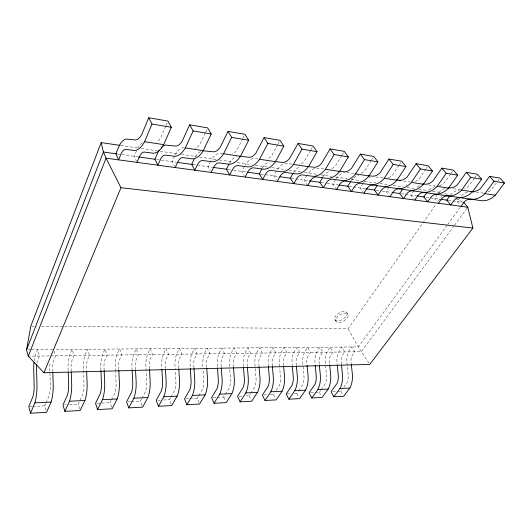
<?xml version="1.0" encoding="UTF-8"?>
<svg xmlns="http://www.w3.org/2000/svg" width="531" height="531" viewBox="0 0 531 531"><rect width="100%" height="100%" fill="white"/><g stroke="black" fill="none" stroke-linecap="round" stroke-linejoin="round"><path stroke-width="0.4" stroke-dasharray="2.65 1.99" d="M136.474 150.877L134.197 156.333L136.414 161.026M45.978 410.191L44.79 405.87L45.766 403.613M46.091 402.863L49.144 395.675A15.406 5.317 -89.8 0 0 50.306 385.659L49.768 368.043A18.824 6.724 -89.4 0 1 50.087 362.062M165.699 126.318L160.561 138.02A19.873 8.715 -82.3 0 1 156.34 142.301M166.024 125.568L167.318 122.575M174.553 156.379L172.17 161.656L174.453 166.077M79.67 408.95L78.216 404.217L82.823 394.254A15.034 5.688 90 0 0 84.011 384.484L83.347 367.293A18.353 7.188 -89.7 0 1 85.438 353.872L87.469 349.298L89.493 355.378L87.867 358.936A10.169 3.982 -89.7 0 0 86.48 367.81L86.586 370.273M205.305 132.942L199.941 144.22A19.255 9.206 -81.8 0 1 194.85 148.561M205.643 132.226L206.99 129.345M210.449 161.563L207.973 166.668L210.382 170.989M111.623 407.257L110.063 402.644L111.145 400.487M111.51 399.77L114.895 392.9A14.676 6.027 89.7 0 0 116.11 383.355L115.566 371.846M242.747 138.677L236.945 150.041A18.685 9.624 -81.2 0 1 232.332 153.97M243.112 137.947L244.207 135.763M244.346 166.469L241.797 171.407L244.313 175.628M142.096 405.638L140.443 401.137L141.571 399.033M141.95 398.33L145.474 391.606A14.337 6.326 89.4 0 0 146.709 382.287L146.111 371.275M277.746 144.551L271.786 155.53A18.14 9.976 -80.7 0 1 267.013 159.293M278.125 143.848L279.253 141.737M276.405 171.101L273.79 175.887L276.399 180.016M171.188 404.098L169.449 399.704L170.617 397.639M171.009 396.956L174.659 390.371A14.012 6.591 89.1 0 0 175.914 381.265L175.25 370.505M310.622 150.293L304.641 160.701A17.629 10.275 -80.1 0 1 299.019 164.524M311.027 149.576L312.241 147.432M306.779 175.489L304.104 180.128L307.695 185.525M198.992 402.617L197.18 398.33L198.382 396.312M198.786 395.635L202.543 389.196A13.7 6.83 88.8 0 0 203.818 380.289L203.094 369.768M341.772 155.51L335.678 165.586A17.145 10.527 -79.6 0 1 329.937 169.263M342.183 154.82L343.418 152.749M335.585 179.651L332.871 184.157L336.548 189.441M217.259 397.341L223.717 397.022L224.952 395.037M225.363 394.38L229.219 388.068A13.408 7.036 88.5 0 0 230.507 379.353L229.75 369.31M371.235 160.448L365.049 170.212A16.693 10.733 -78.9 0 1 360.722 173.305M371.654 159.778L372.901 157.773M362.952 183.607L360.191 187.987L363.012 191.864M245.813 395.927L249.125 395.761L250.393 393.823M250.811 393.179L254.754 386.993A13.122 7.222 88.2 0 0 256.055 378.464L255.252 368.627M399.007 165.333L392.88 174.593A16.262 10.905 -78.2 0 1 387.723 177.825M399.451 164.65L400.779 162.599M388.977 187.37L386.19 191.625L389.05 195.428M270.312 394.712L273.492 394.56L274.421 393.186M276.279 390.438L279.226 385.957A12.857 7.388 87.9 0 0 280.534 377.607L279.691 367.976M425.915 169.097L419.291 178.748A15.857 11.045 -77.5 0 1 414.074 181.874M426.366 168.433L427.263 167.106M413.755 190.948L410.948 195.096L413.855 198.82M294.406 393.524L296.869 393.398L298.283 391.38M298.754 390.703L302.69 384.968A12.591 7.534 87.5 0 0 304.011 376.784L302.69 362.427A15.306 9.425 88.1 0 1 305.093 351.19L307.655 347.354L310.469 352.418L308.431 355.398A8.483 5.224 88.1 0 0 306.832 362.826L306.991 364.472M450.607 173.969L444.387 182.704A15.472 11.158 -76.7 0 1 439.124 185.717M451.058 173.325L452.412 171.394M437.385 194.366L434.557 198.402L437.498 202.052M64.749 326.485L348.084 328.769L435.931 204.462M438.321 201.083L442.137 195.673M459.939 197.625L457.091 201.561L460.065 205.139M315.374 392.482L319.317 392.29L320.751 390.305M321.228 389.648L325.224 384.013A12.346 7.666 87.2 0 0 326.545 375.994L325.171 361.93A14.994 9.578 87.8 0 1 327.6 350.911L330.189 347.155L333.063 352.119L330.992 355.04A8.31 5.31 87.8 0 0 329.386 362.315L329.632 364.731M474.362 178.184L468.269 186.461A15.1 11.244 -75.8 0 1 464.545 188.877M474.84 177.52L476.28 175.535M447.215 225.23L358.332 346.909L54.753 349.59M447.706 224.56L460.404 207.183M454.045 225.894L361.266 351.741L28.276 356.195M454.536 225.224L467.791 207.249M337.603 391.387L340.889 391.221L341.858 389.927M343.796 387.331L346.869 383.103A12.107 7.779 86.8 0 0 348.19 375.238L346.776 361.452A14.695 9.711 87.5 0 1 349.219 350.646L351.841 346.962L354.761 351.827L352.67 354.688A8.144 5.383 87.5 0 0 351.051 361.823L351.223 363.403M499.047 179.412L491.009 190.038A14.755 11.31 -74.7 0 1 488.055 192.036M29.603 406.62L31.999 406.507M32.796 406.467L44.79 405.87M64.596 404.894L66.196 404.814M69.402 404.655L78.216 404.217M97.166 403.281L110.063 402.644M128.223 401.741L130.672 401.622M131.482 401.582L140.443 401.137M157.88 400.274L160.362 400.155M163.667 399.989L169.449 399.704M186.115 398.881L189.275 398.721M190.065 398.681L197.18 398.33M213.223 397.54L216.456 397.38M239.189 396.252L242.501 396.093M263.96 395.031L267.139 394.872M287.019 393.889L291.121 393.683M310.642 392.721L314.584 392.522M332.678 391.632L336.78 391.427M28.209 349.823L30.698 349.803M31.528 349.796L53.923 349.597M31.614 326.22L36.586 326.26M41.551 326.299L63.926 326.479M184.131 147.791L183.368 147.777A22.176 10.487 -83.3 0 0 175.144 155.158M460.603 189.613L452.319 188.618M222.721 153.592L219.642 153.306A21.532 10.972 -83 0 0 211.059 160.389M257.84 158.922L253.858 158.523A20.921 11.39 -82.6 0 0 244.977 165.32M291.917 164.066L286.189 163.448A20.344 11.748 -82.2 0 0 277.056 169.993M323.81 168.898L316.788 168.115A19.8 12.047 -81.8 0 0 307.436 174.414M346.69 172.588L354.522 173.537M375.822 176.989L382.99 177.865M403.626 181.184L410.085 181.98M428.57 184.987L435.095 185.804M476.267 192.235L483.31 193.085A14.755 11.31 -74.7 0 0 484.093 193.085M117.344 153.977L137.868 156.851M156.565 159.466L176.458 162.254M192.879 164.557L212.586 167.311M228.045 169.482L232.897 170.159M233.706 170.272L246.245 172.031M260.86 174.075L278.271 176.511M291.127 178.316L308.644 180.766M320.963 182.491L326.326 183.241M327.142 183.361L338.201 184.907M348.88 186.401L365.295 188.704M375.975 190.198L379.253 190.656M382.24 191.074L391.573 192.381M401.277 193.742L404.708 194.22M405.531 194.339L416.204 195.833M426.054 197.213L440.013 199.165M448.403 200.34L462.999 202.384M120.869 145.487L138.093 148.023M141.379 148.501L156.964 150.791M160.243 151.275L178.29 153.924M181.569 154.408L196.331 156.579M199.616 157.063L216.017 159.473M219.303 159.95L233.248 162.001M237.344 162.605L251.289 164.65M255.391 165.254L268.513 167.185M271.799 167.663L285.738 169.714M289.023 170.199L300.506 171.885M304.608 172.489L317.73 174.414M321.009 174.898L331.676 176.465M335.778 177.069L347.261 178.755M351.363 179.352L360.383 180.679M364.485 181.283L375.968 182.969M380.07 183.573L388.274 184.781M393.192 185.498L403.036 186.945M407.138 187.549L414.519 188.638M418.62 189.235L428.464 190.682M432.566 191.286L440.77 192.494M444.779 193.324L448.443 195.089M455.764 198.621L462.355 201.793M368.886 363.091L358.332 346.909L348.084 328.769M346.995 312.845A6.91 3.684 -30.9 0 1 339.083 320.731A6.91 3.684 -30.9 0 1 336.7 314.744A6.91 3.684 -30.9 0 1 346.995 312.845L348.031 314.518A6.923 3.677 -30.9 0 1 340.099 322.41A6.923 3.677 -30.9 0 1 337.723 316.436A6.923 3.677 -30.9 0 1 348.031 314.518M334.875 319.416L335.891 321.109M340.889 391.221L342.907 394.805M319.317 392.29L321.401 396.126M296.869 393.398L298.907 397.321M273.492 394.56L275.483 398.562M249.125 395.761L251.07 399.856M223.717 397.022L225.595 401.21M54.169 351.157L55.569 355.83L54.036 359.474A10.434 3.724 -89.4 0 0 52.688 368.574L52.795 371.766M341.406 364.439L341.161 362.049A8.224 5.35 87.6 0 1 342.774 354.847L344.858 351.96L341.957 347.055L339.342 350.765A14.835 9.651 87.6 0 0 336.913 361.671L337.158 364.312M319.25 364.173L319.091 362.547A8.39 5.27 88 0 1 320.697 355.206L322.748 352.252L319.901 347.247L317.326 351.037A15.133 9.512 88 0 0 314.91 362.155L315.149 364.857M296.325 365.401L296.106 363.071A8.562 5.184 88.3 0 1 297.699 355.571L299.723 352.564L296.935 347.447L294.393 351.316A15.452 9.352 88.3 0 0 291.997 362.666L292.229 365.421M283.547 365.72L283.328 363.357A8.662 5.131 88.5 0 1 284.915 355.777L286.926 352.737L284.171 347.559L281.649 351.476A15.631 9.253 88.5 0 0 279.266 362.945L279.618 367.193M272.357 365.992L272.151 363.609A8.748 5.078 88.6 0 1 273.724 355.956L275.715 352.883L272.994 347.659L270.498 351.608A15.784 9.166 88.6 0 0 268.128 363.191L268.334 365.905M259.028 366.324L258.823 363.914A8.848 5.018 88.7 0 1 260.389 356.168L262.36 353.062L259.679 347.778L257.21 351.774A15.963 9.054 88.7 0 0 254.847 363.489L255.185 367.83M247.353 366.616L247.154 364.173A8.941 4.965 88.9 0 1 248.714 356.354L250.665 353.221L248.023 347.885L245.574 351.914A16.129 8.954 88.9 0 0 243.225 363.748L243.424 366.516M233.434 366.954L233.242 364.492A9.047 4.892 89 0 1 234.788 356.58L236.72 353.407L234.118 348.004L231.702 352.086A16.322 8.835 89 0 0 229.372 364.054L229.691 368.487M221.235 367.113L221.055 364.764A9.14 4.832 89.2 0 1 222.595 356.772L224.5 353.573L221.938 348.11L219.549 352.232A16.488 8.722 89.2 0 0 217.232 364.326L217.418 367.153M206.685 367.465L206.519 365.096A9.246 4.752 89.3 0 1 208.039 357.005L209.924 353.765L207.415 348.243L205.052 352.411A16.687 8.582 89.3 0 0 202.762 364.644L203.041 368.985M193.941 367.784L193.775 365.381A9.346 4.686 89.4 0 1 195.289 357.21L197.147 353.938L194.685 348.349L192.355 352.564A16.866 8.45 89.4 0 0 190.078 364.923L190.237 367.717M178.728 368.156L178.569 365.726A9.465 4.593 89.6 0 1 180.069 357.456L181.894 354.144L179.485 348.489L177.195 352.75A17.072 8.29 89.6 0 0 174.945 365.262L175.203 369.702M165.387 368.481L165.234 366.032A9.565 4.513 89.7 0 1 166.721 357.668L168.519 354.323L166.163 348.601L163.9 352.916A17.258 8.144 89.7 0 0 161.67 365.554L161.822 368.414M149.443 368.74L149.311 366.39A9.691 4.414 89.8 0 1 150.777 357.927L152.55 354.535L150.253 348.748L148.036 353.108A17.477 7.965 89.8 0 0 145.833 365.905L146.065 370.452M135.511 369.868L135.339 366.709A9.797 4.328 89.9 0 1 136.792 358.153L138.531 354.721L136.288 348.867L134.111 353.274A17.676 7.806 89.9 0 0 131.934 366.217L132.1 369.835M118.771 369.49L118.652 367.087A9.923 4.215 -89.9 0 1 120.079 358.418L121.778 354.947L119.614 349.013L117.484 353.48A17.901 7.6 -89.9 0 0 115.333 366.582L115.526 371.05M104.149 370.658L103.996 367.412A10.036 4.109 -89.8 0 1 105.41 358.651L107.076 355.139L104.972 349.146L102.881 353.659A18.107 7.421 -89.8 0 0 100.764 366.908L100.87 369.808M71.214 371.308L71.094 368.162A10.288 3.87 -89.6 0 1 72.462 359.182L74.048 355.584L72.09 349.438L70.112 354.058A18.565 6.983 -89.6 0 0 68.054 367.631L68.174 371.435M293.616 172.402A20.052 11.914 -82 0 1 299.902 166.648M262.467 167.869A20.609 11.589 -82.4 0 1 268.6 161.909M336.256 178.608A19.289 12.306 -81.4 0 1 344.772 172.608M323.14 176.704A19.521 12.193 -81.6 0 1 328.563 171.599M229.565 163.077A21.2 11.211 -82.8 0 1 236.441 156.506M351.17 180.779A19.016 12.425 -81.1 0 1 352.849 178.728M353.759 177.845A19.016 12.425 -81.1 0 1 358.724 175.084M363.629 182.598A18.797 12.518 -80.9 0 1 364.452 181.542M369.178 177.726A18.797 12.518 -80.9 0 1 370.2 177.294M195.468 156.751A21.824 10.759 -83.1 0 1 201.368 151.176M417.12 187.264A17.895 12.837 -79.8 0 1 420.127 185.419M405.817 185.584A18.094 12.777 -80.1 0 1 406.786 184.854M450.361 195.222A17.258 13.003 -78.8 0 1 459.315 190.052M461.499 195.773A17.078 13.043 -78.5 0 1 468.541 191.771M429.055 189.985A17.662 12.903 -79.5 0 1 435.135 186.693M438.938 192.468A17.477 12.95 -79.2 0 1 445.934 188.332M137.708 148.282A22.866 9.91 -83.7 0 1 143.191 142.341M34.203 360.901A19.043 6.491 -89.3 0 1 35.67 354.482L37.542 349.743L39.321 356.049L37.834 359.733A10.554 3.598 -89.3 0 0 36.792 363.901"/><path stroke-width="0.8" d="M463.822 202.503L467.791 207.249L472.895 228.051L369.782 364.425L43.927 372.735L28.276 356.195L26.55 349.836L30.785 326.213L101.182 142.6L120.052 145.368M26.55 349.836L103.386 152.019L101.182 142.6M28.276 356.195L106.067 158.165L103.386 152.019L116.521 153.857M148.76 117.782L141.525 135.02A20.171 8.463 -82.5 0 1 135.617 139.918L126.252 139.069A23.198 9.618 -83.8 0 0 118.652 146.934L115.884 153.771L118.632 159.871L120.816 154.475A12.857 5.33 -83.8 0 1 125.834 149.39L133.785 150.426A30.864 12.95 -82.5 0 0 144.578 141.704L151.992 124.062L148.76 117.782L167.969 121.081L171.307 127.287L163.721 144.624A30.406 13.341 -82.2 0 1 152.636 153.154L144.439 152.078A12.671 5.489 -83.7 0 0 139.281 157.063L137.044 162.367M43.927 372.735L120.962 187.715L106.067 158.165L467.791 207.249M52.821 372.563L53.193 383.74A23.57 8.131 -89.8 0 1 51.062 402.08L46.569 412.348L30.499 413.218L34.86 402.843A23.842 7.846 -89.6 0 0 36.964 384.285L36.513 368.945A10.554 3.598 -89.3 0 1 36.685 364.711M175.21 167.55L177.553 162.42A12.293 5.808 -83.3 0 1 182.983 157.647L191.645 158.789A29.464 14.091 -81.7 0 0 203.3 150.665L211.212 133.965L207.667 127.898L189.66 124.805L182.073 141.405A19.534 8.987 -82 0 1 175.827 146.071L165.878 145.109A22.494 10.228 -83.5 0 0 161.63 147.24M86.619 371.096L87.097 382.599A22.992 8.708 90 0 1 84.907 400.493L80.154 410.529L64.855 411.359L69.495 401.217A23.258 8.45 -89.9 0 0 71.658 383.116L71.24 372.098M159.26 150.134A22.494 10.228 -83.5 0 0 157.833 152.636L154.926 159.24L157.88 165.194L160.176 159.984A12.465 5.668 -83.5 0 1 165.486 155.125L173.942 156.233A29.895 13.76 -82 0 0 185.346 147.923L193.118 130.938L189.66 124.805M194.14 159.207L191.704 164.391L194.844 170.212L197.233 165.174A12.094 5.96 -83.1 0 1 202.796 160.515L211.677 161.689A28.986 14.443 -81.5 0 0 223.604 153.758L231.669 137.39L228.025 131.396L220.146 147.399A18.943 9.439 -81.5 0 1 213.615 151.846L203.167 150.791M211.185 172.429L213.615 167.471A11.934 6.08 -83 0 1 219.283 162.891L228.337 164.099A28.581 14.729 -81.2 0 0 240.477 156.333L248.661 140.23L244.944 134.303L228.025 131.396M118.811 370.286L119.362 381.51A22.448 9.219 89.7 0 1 117.132 398.98L112.141 408.79L97.565 409.58L102.45 399.67A22.7 8.994 89.8 0 0 104.667 382.001L104.149 370.658M228.941 164.238L226.425 169.25L229.717 174.945L232.186 170.073A11.748 6.213 -82.8 0 1 237.961 165.592L247.207 166.827A28.13 15.027 -81 0 0 259.573 159.247L267.889 143.45L264.086 137.595L255.962 153.034A18.386 9.823 -81 0 1 249.185 157.289L239.899 156.273M245.149 177.035L247.658 172.236A11.596 6.312 -82.6 0 1 253.519 167.842L262.911 169.097A27.751 15.266 -80.7 0 0 275.463 161.676L283.873 146.125L280.003 140.33L264.086 137.595M149.49 369.523L150.12 380.475A21.93 9.677 89.4 0 1 147.837 397.54L142.647 407.138L128.741 407.894L133.845 398.197A22.169 9.472 89.5 0 0 136.109 380.946L135.551 370.665M261.829 168.991L259.241 173.849L262.666 179.412L265.208 174.692A11.423 6.425 -82.4 0 1 271.162 170.391L280.72 171.672A27.327 15.525 -80.4 0 0 293.457 164.418L301.98 149.151L298.037 143.43L289.707 158.351A17.862 10.142 -80.4 0 1 282.731 162.42L275.543 161.623M277.268 181.396L279.837 176.743A11.277 6.511 -82.2 0 1 285.87 172.515L295.555 173.816A26.968 15.724 -80.1 0 0 308.445 166.707L317.047 151.674L313.051 146.005L298.037 143.43M178.781 368.965L179.458 379.486A21.439 10.082 89.1 0 1 177.142 396.166L171.765 405.558L158.49 406.281L163.787 396.79A21.665 9.903 89.2 0 0 166.084 379.937L165.433 369.304M292.959 173.491L290.318 178.197L293.855 183.646L296.451 179.073A11.111 6.604 -82 0 1 302.564 174.925L312.381 176.246A26.57 15.937 -79.8 0 0 325.43 169.296L334.118 154.528L330.063 148.932L321.567 163.369A17.364 10.414 -79.8 0 1 314.425 167.265L307.854 166.528M307.695 185.525L310.316 181.011A10.972 6.677 -81.8 0 1 316.489 176.936L326.412 178.277A26.231 16.109 -79.6 0 0 339.588 171.46L348.343 156.91L344.241 151.362L330.063 148.932M206.745 368.262L207.482 378.543A20.961 10.447 88.8 0 1 205.139 394.852L199.596 404.051L186.905 404.735L192.375 395.449A21.18 10.281 88.9 0 0 194.704 378.975L193.994 368.58M322.476 177.759L319.781 182.325L323.412 187.655L326.061 183.215A10.819 6.757 -81.6 0 1 332.3 179.226L342.342 180.58A25.853 16.288 -79.2 0 0 355.651 173.909L364.478 159.612L377.926 161.862L369.045 175.953A25.534 16.428 -78.9 0 1 355.637 182.498L345.502 181.131A10.686 6.817 -81.4 0 0 339.209 185.06L336.548 189.441M377.926 161.862L373.738 156.433L360.33 154.129L351.695 168.108A16.899 10.647 -79.2 0 1 344.407 171.845L338.917 171.234M350.493 181.808L347.752 186.242L351.476 191.465L354.164 187.151A10.54 6.883 -81.1 0 1 360.509 183.301L370.738 184.682A25.176 16.574 -78.6 0 0 384.258 178.277L393.199 164.418L405.936 166.548L396.956 180.215A24.877 16.687 -78.2 0 1 383.342 186.507L373.041 185.113A10.421 6.936 -80.9 0 0 366.649 188.903L363.947 193.158M217.478 367.976L218.334 379.778A13.54 6.943 88.6 0 1 217.053 388.586L211.61 397.619L214.079 403.261L219.695 394.168A20.716 10.62 88.6 0 0 222.051 378.052L221.288 367.89M233.501 367.777L234.271 377.641A20.51 10.766 88.5 0 1 231.901 393.59L226.219 402.604L214.079 403.261M405.936 166.548L401.668 161.232L388.964 159.048L380.223 172.602A16.454 10.832 -78.6 0 1 372.815 176.192L368.806 175.748M377.123 185.658L374.348 189.972L378.138 195.083L380.86 190.894A10.275 6.989 -80.6 0 1 387.298 187.171L397.679 188.578A24.539 16.813 -77.8 0 0 411.379 182.412L420.406 168.964L432.486 170.989L423.426 184.25A24.253 16.906 -77.5 0 1 409.66 190.31L399.212 188.89A10.162 7.036 -80.4 0 0 392.741 192.554L390.006 196.696M243.49 367.319L244.399 378.868A13.255 7.142 88.3 0 1 243.105 387.484L237.536 396.338L240.085 401.854L245.833 392.94A20.278 10.925 88.3 0 0 248.216 377.169L247.419 367.425M259.095 367.127L259.911 376.778A20.078 11.051 88.2 0 1 257.522 392.389L251.714 401.224L240.085 401.854M432.486 170.989L428.159 165.778L416.105 163.714L407.27 176.856A16.043 10.985 -77.8 0 1 399.77 180.314L396.511 179.956M402.471 189.321L399.67 193.516L403.52 198.528L406.268 194.452A10.029 7.082 -80.1 0 1 412.779 190.855L423.287 192.282A23.935 16.999 -77.1 0 0 437.126 186.341L448.569 188.087L457.689 175.203L453.315 170.106L441.865 168.135L432.964 180.905A15.645 11.111 -77.1 0 1 425.384 184.23L422.895 183.965M268.401 366.695L269.363 377.992A12.976 7.315 88 0 1 268.055 386.429L262.374 395.11L265.002 400.5L270.87 391.765A19.853 11.191 88 0 0 273.266 376.326L272.43 366.788M283.614 366.503L284.47 375.948A19.667 11.304 87.9 0 1 282.067 391.234L276.153 399.896L265.002 400.5M414.824 200.061L417.578 196.032A9.916 7.115 -79.8 0 1 424.123 192.494L434.677 193.928A23.663 17.078 -76.7 0 0 448.569 188.087M426.619 192.813L423.798 196.895L427.701 201.807L430.468 197.837A9.79 7.149 -79.5 0 1 437.04 194.359L447.646 195.806A23.357 17.151 -76.2 0 0 461.598 190.078L472.49 191.737L481.644 179.212L477.236 174.214L466.344 172.343L457.39 184.748A15.273 11.211 -76.2 0 1 449.75 187.954L448.881 187.888M292.302 366.244L293.291 377.156A12.711 7.467 87.7 0 1 291.984 385.42L286.196 393.929L288.891 399.206L294.858 390.637A19.448 11.43 87.7 0 0 297.274 375.517L296.398 366.184M437.126 186.341L446.213 173.285L457.689 175.203M307.071 365.295L308.02 375.158A19.269 11.529 87.5 0 1 305.604 390.132L299.59 398.628L288.891 399.206M438.48 203.267L441.254 199.351A9.684 7.175 -79.2 0 1 447.845 195.919L458.499 197.373A23.105 17.211 -75.8 0 0 472.49 191.737M449.657 196.138L446.817 200.121L450.766 204.939L453.547 201.07A9.565 7.208 -78.8 0 1 460.165 197.698L481.205 200.658A22.574 17.304 -74.7 0 0 495.264 195.216L504.45 183.029L500.01 178.124L489.635 176.345L480.648 188.412A14.914 11.284 -75.2 0 1 472.962 191.505L472.086 191.432M315.228 365.667L316.257 376.353A12.459 7.607 87.4 0 1 314.936 384.451L309.062 392.801L311.823 397.965L317.877 389.555A19.056 11.636 87.4 0 0 320.299 374.747L319.416 365.799M461.598 190.078L470.738 177.387L481.644 179.212M461.054 206.333L463.842 202.51A9.465 7.228 -78.5 0 1 470.479 199.191M329.632 364.731L330.621 374.395A18.884 11.722 87.2 0 1 328.191 389.07L322.091 397.407L311.823 397.965M337.245 365.109L338.307 375.583A12.213 7.726 87 0 1 336.986 383.521L331.039 391.712L333.846 396.77L339.979 388.519A18.685 11.821 87 0 0 342.415 373.997L341.493 365.235M470.858 199.158A22.82 17.264 -75.2 0 0 484.889 193.629L494.062 181.29L504.45 183.029M351.303 364.193L352.318 373.665A18.519 11.894 86.8 0 1 349.883 388.055L343.716 396.232L333.846 396.77M34.86 402.843L51.062 402.08M69.495 401.217L84.907 400.493M102.45 399.67L117.132 398.98M133.845 398.197L147.837 397.54M163.787 396.79L177.142 396.166M192.375 395.449L205.139 394.852M219.695 394.168L231.901 393.59M245.833 392.94L257.522 392.389M270.87 391.765L282.067 391.234M294.858 390.637L305.604 390.132M317.877 389.555L328.191 389.07M339.979 388.519L349.883 388.055M399.471 180.726L400.401 180.786M120.962 187.715L472.895 228.051M472.424 191.751L473.964 191.943M138.691 156.964L155.112 159.267M177.281 162.367L192.879 164.557M213.402 167.431L227.361 169.382M247.068 172.144L260.203 173.982M279.91 176.743L290.583 178.237M309.467 180.885L320.14 182.379M339.024 185.02L348.057 186.288M366.118 188.817L375.151 190.085M392.389 192.494L399.783 193.53M417.021 195.946L424.415 196.981M440.836 199.278L447.401 200.2M144.578 141.704L163.721 144.624M185.346 147.923L203.3 150.665M223.604 153.758L240.477 156.333M259.573 159.247L275.463 161.676M293.457 164.418L308.445 166.707M325.43 169.296L339.588 171.46M355.651 173.909L369.045 175.953M384.258 178.277L396.956 180.215M411.379 182.412L423.426 184.25M484.889 193.629L495.264 195.216M151.992 124.062L171.307 127.287M193.118 130.938L211.212 133.965M231.669 137.39L248.661 140.23M267.889 143.45L283.873 146.125M301.98 149.151L317.047 151.674M334.118 154.528L348.343 156.91M489.635 176.345L494.062 181.29M466.344 172.343L470.738 177.387M441.865 168.135L446.213 173.285M416.105 163.714L420.406 168.964M388.964 159.048L393.199 164.418M360.33 154.129L364.478 159.612M186.905 404.735L184.536 398.96L189.832 389.734A13.846 6.724 88.9 0 0 191.1 380.734L190.297 368.514M158.49 406.281L156.227 400.361L161.358 390.935A14.158 6.472 89.2 0 0 162.605 381.729L161.869 369.231M128.741 407.894L126.597 401.828L131.542 392.197A14.49 6.193 89.5 0 0 132.77 382.778L132.139 370.625M97.565 409.58L95.553 403.361L100.286 393.517A14.835 5.874 89.8 0 0 101.487 383.867L100.91 370.618M64.855 411.359L62.997 404.974L67.483 394.898A15.2 5.522 -89.9 0 0 68.658 385.021L68.207 372.258M30.499 413.218L28.8 406.66L33.022 396.352A15.585 5.124 -89.6 0 0 34.17 386.223L33.692 368.395A19.043 6.491 -89.3 0 1 34.017 362.348"/></g></svg>
